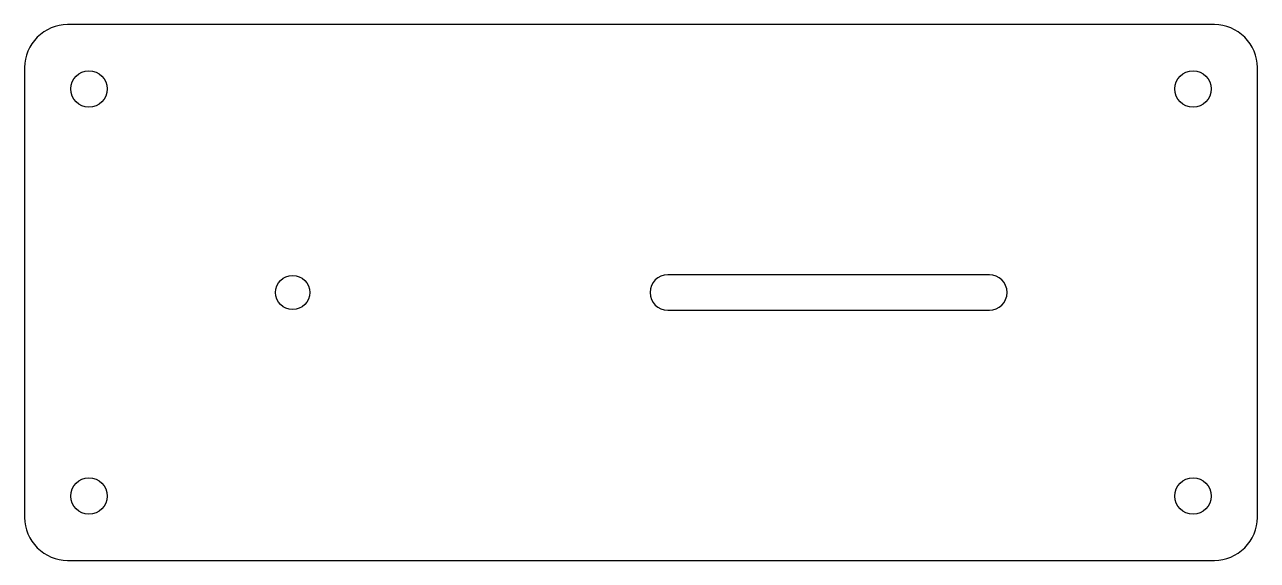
# Model space of a CAD drawing. Header units: millimetres. Extents: x 0 to 115, y 0 to 50.
import ezdxf

# ---------------------------------------------------------------- set-up
doc = ezdxf.new("R2010")
doc.units = ezdxf.units.MM
doc.layers.add('CUT', color=1, linetype='Continuous')

msp = doc.modelspace()

# ---------------------------------------------------------------- linework, layer by layer
at = {"layer": 'CUT'}
for points in [[(4, 0), (111, 0, 0.414214), (115, 4), (115, 46, 0.414214), (111, 50), (4, 50, 0.414214), (0, 46), (0, 4, 0.414214)], [(60, 23.35), (90, 23.35, 1), (90, 26.65), (60, 26.65, 1)]]:
    msp.add_lwpolyline(points, format="xyb", close=True, dxfattribs=at)
for centre, radius in [((6, 44), 1.7), ((109, 44), 1.7), ((25, 25), 1.6), ((6, 6), 1.7), ((109, 6), 1.7)]:
    msp.add_circle(centre, radius, dxfattribs=at)

doc.saveas('drawing.dxf')
